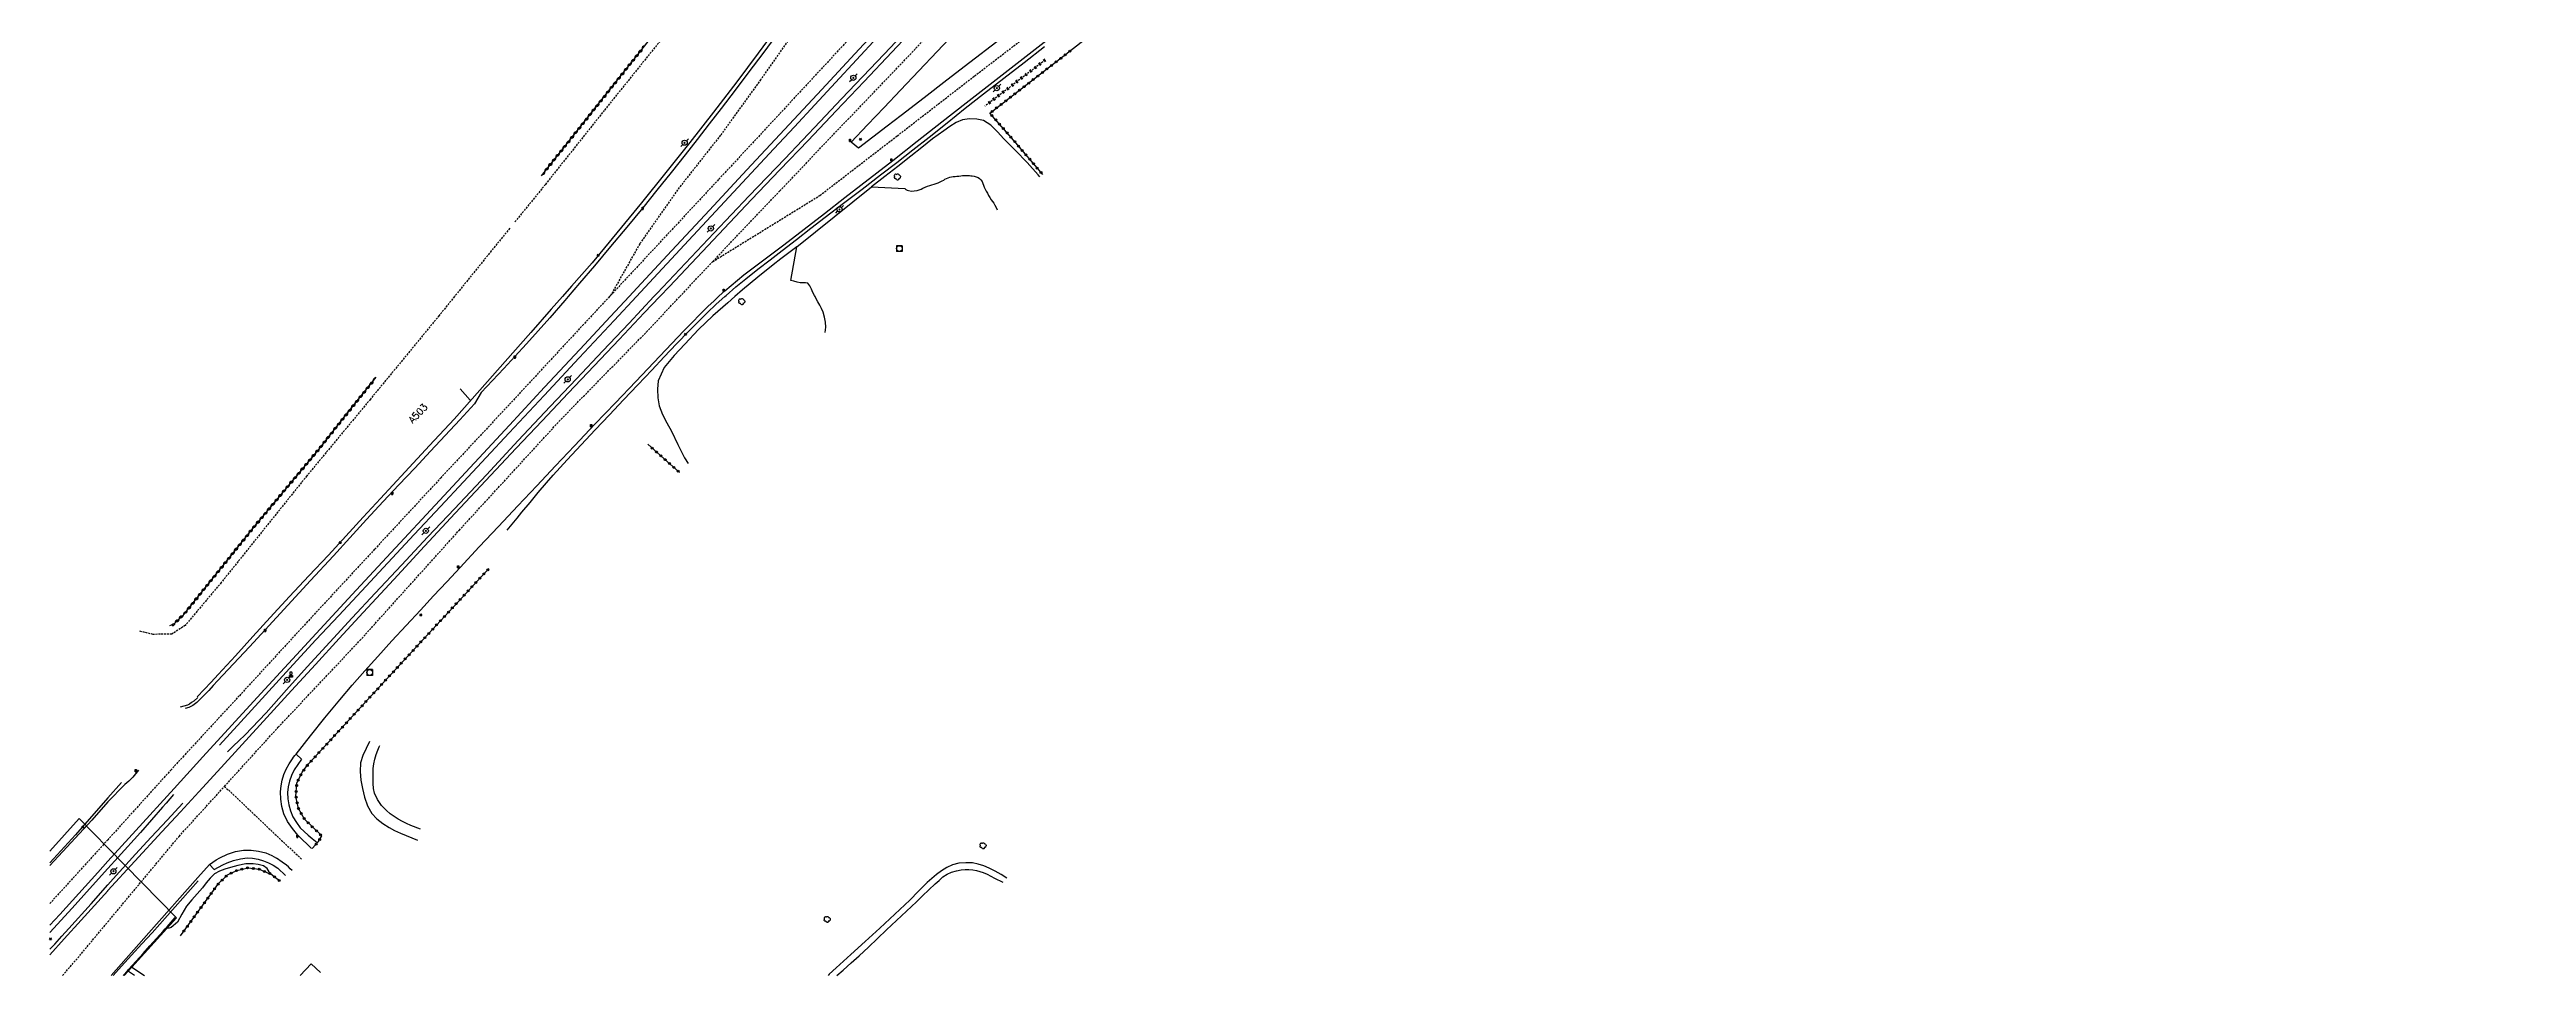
# Model space of a CAD drawing. Header units: millimetres. Extents: x 154000 to 155001, y 120000 to 121000.
# Drawn here: x 154000 to 154642, y 120000 to 120240 of the extents above; entities that cross this region are included whole.
import ezdxf
from ezdxf.enums import TextEntityAlignment as Align

# ---------------------------------------------------------------- set-up
doc = ezdxf.new("R2010")
doc.units = ezdxf.units.MM
doc.linetypes.add('DASHED', pattern=[0.75, 0.5, -0.25])
doc.layers.get('0').update_dxf_attribs({"linetype": 'CONTINUOUS'})
for name, color, linetype in [('W0001', 6, 'DASHED'), ('W0008', 7, 'CONTINUOUS'), ('W0010', 4, 'CONTINUOUS'), ('W0014', 7, 'CONTINUOUS'), ('W0017', 7, 'CONTINUOUS'), ('W0070', 7, 'DASHED'), ('W0071', 7, 'CONTINUOUS'), ('W0120', 7, 'CONTINUOUS'), ('W0211', 2, 'CONTINUOUS'), ('W0220', 5, 'DASHED'), ('W0300', 7, 'CONTINUOUS'), ('W0310', 3, 'CONTINUOUS'), ('W0323', 7, 'CONTINUOUS'), ('W0401', 7, 'CONTINUOUS'), ('W0420', 7, 'CONTINUOUS'), ('W0438', 7, 'CONTINUOUS'), ('W0473', 7, 'CONTINUOUS'), ('W0476', 7, 'CONTINUOUS'), ('W0511', 5, 'CONTINUOUS'), ('W0515', 5, 'CONTINUOUS'), ('W0850', 7, 'CONTINUOUS'), ('W0990', 7, 'CONTINUOUS')]:
    doc.layers.add(name, color=color, linetype=linetype)
doc.styles.get("Standard").update_dxf_attribs({"font": 'romans.shx', "width": 0.85})

# ---------------------------------------------------------------- blocks, each defined once
blk = doc.blocks.new('T850')
for p, q in [((-0.25, -0.15), (0, 0.32)), ((0, 0.32), (0.25, -0.15)), ((-0.25, -0.15), (0.25, -0.15))]:
    blk.add_line(p, q)
for major_axis in [(-0.106, 0.106), (-0.0354, 0.0354), (-0.0236, 0.0236)]:
    blk.add_ellipse((0, 0), major_axis=major_axis, ratio=1, start_param=3.926991, end_param=10.210176)
blk = doc.blocks.new('T420')
for p, q in [((0.75, 0.75), (-0.75, 0.75)), ((-0.75, 0.75), (-0.75, -0.75)), ((0.75, 0.75), (0.75, -0.75)), ((0.75, -0.75), (-0.75, -0.75))]:
    blk.add_line(p, q)
blk.add_ellipse((0, 0), major_axis=(-0.53, 0.53), ratio=1, start_param=3.926991, end_param=10.210176)
blk = doc.blocks.new('T300')
for p, q in [((-0.8, 0.51), (-0.86, 0.34)), ((-0.86, 0.34), (-0.86, 0.17)), ((-0.86, 0.17), (-0.74, 0.06)), ((-0.69, 0.63), (-0.8, 0.51)), ((-0.8, -0.06), (-0.74, 0.06)), ((-0.74, 0.06), (-0.69, 0.11)), ((-0.57, 0.69), (-0.69, 0.63)), ((-0.46, 0.69), (-0.57, 0.69)), ((-0.29, 0.63), (-0.46, 0.69)), ((-0.29, 0.63), (-0.17, 0.74)), ((-0.23, 0.57), (-0.29, 0.63)), ((-0.17, 0.74), (-0.06, 0.8)), ((-0.06, 0.8), (0.06, 0.8)), ((0.06, 0.8), (0.23, 0.74)), ((0.23, 0.74), (0.34, 0.63)), ((0.34, 0.63), (0.4, 0.51)), ((0.46, 0.46), (0.34, 0.46)), ((0.4, 0.51), (0.4, 0.46)), ((0.57, 0.4), (0.46, 0.46)), ((0.57, 0.4), (0.69, 0.29)), ((0.69, 0.29), (0.74, 0.17)), ((0.74, 0.06), (0.69, -0.17)), ((0.74, 0.17), (0.74, 0.06)), ((-0.8, -0.17), (-0.8, -0.06)), ((-0.8, -0.23), (-0.8, -0.17)), ((-0.74, -0.34), (-0.8, -0.23)), ((-0.69, -0.4), (-0.74, -0.34)), ((-0.51, -0.46), (-0.69, -0.4)), ((-0.4, -0.46), (-0.51, -0.46)), ((-0.4, -0.46), (-0.34, -0.46)), ((-0.34, -0.46), (-0.34, -0.4)), ((-0.34, -0.51), (-0.34, -0.46)), ((-0.29, -0.63), (-0.34, -0.51)), ((-0.17, -0.74), (-0.29, -0.63)), ((-0.06, -0.8), (-0.17, -0.74)), ((0.06, -0.8), (-0.06, -0.8)), ((0.17, -0.74), (0.06, -0.8)), ((0.23, -0.69), (0.17, -0.74)), ((0.29, -0.46), (0.23, -0.46)), ((0.29, -0.63), (0.23, -0.69)), ((0.46, -0.4), (0.29, -0.46)), ((0.34, -0.51), (0.29, -0.63)), ((0.34, -0.51), (0.34, -0.46)), ((0.57, -0.34), (0.46, -0.4)), ((0.63, -0.29), (0.57, -0.34)), ((0.69, -0.17), (0.63, -0.29))]:
    blk.add_line(p, q)
blk = doc.blocks.new('T401')
for p, q in [((-0.3, 0.3), (0, 0.3)), ((-0.3, -0.25), (-0.3, 0.3)), ((-0.3, 0.15), (0, 0.15)), ((-0.3, 0), (0, 0)), ((0, 0.3), (0, -0.25)), ((-0.3, -0.15), (0, -0.15)), ((-0.3, -0.25), (-0.3, -0.3)), ((-0.3, -0.3), (0, -0.3)), ((0, -0.3), (0, -0.25))]:
    blk.add_line(p, q)
blk = doc.blocks.new('T473')
for p, q in [((-0.166667, 0.166667), (0.166667, -0.166667)), ((-0.166667, -0.166667), (0.166667, 0.166667)), ((0.500001, 0.500001), (1.000002, 1.000002)), ((-1.000002, -1.000002), (-0.500001, -0.500001))]:
    blk.add_line(p, q)
blk.add_ellipse((0, 0), major_axis=(0.471405, 0.471405), ratio=1, start_param=5.4977871438, end_param=11.780972451)
blk = doc.blocks.new('T438')
for p, q in [((-0.4, 0.2), (0.4, 0.2)), ((-0.4, -0.2), (-0.4, 0.2)), ((0.15, 1.1), (-0.3, 1.1)), ((-0.3, 1.1), (-0.3, 0.5)), ((-0.3, 0.5), (0.15, 0.5)), ((0.3, 0.65), (0.3, 0.95)), ((0.4, 0.2), (0.4, -0.2))]:
    blk.add_line(p, q)
at = {"flags": 128}
for points in [[(-0.4, -0.2), (0.4, 0.2)], [(0.4, -0.2), (-0.4, -0.2)]]:
    blk.add_lwpolyline(points, dxfattribs=at)
for centre, major_axis, start_param, end_param in [((0.15, 0.95), (0.106, -0.106), 0.785398, 2.356194), ((0.15, 0.65), (0.106, 0.106), 3.926991, 5.497787)]:
    blk.add_ellipse(centre, major_axis=major_axis, ratio=1, start_param=start_param, end_param=end_param)
blk = doc.blocks.new('t323o')
at = {"color": 0, "linetype": 'Continuous'}
for radius in [0.25, 0.15]:
    blk.add_circle((0, 0), radius, dxfattribs=at)
blk = doc.blocks.new('t310o')
at = {"color": 0, "linetype": 'Continuous'}
for centre, start, end in [((-0.5, 0.38), 216.8699, 323.1304), ((0.5, -0.37), 36.8699, 143.1303)]:
    blk.add_arc(centre, 0.625, start, end, dxfattribs=at)
blk = doc.blocks.new('t220o')
at = {"color": 0, "linetype": 'Continuous'}
for p, q in [((-0.25, 0.25), (0.25, 0.25)), ((-0.25, -0.25), (0.25, -0.25))]:
    blk.add_line(p, q, dxfattribs=at)

msp = doc.modelspace()

# ---------------------------------------------------------------- linework, layer by layer
at = {"layer": 'W0001'}
for points in [[(154171.76, 120185.08), (154189.13, 120203.39), (154206.75, 120221.89), (154224.43, 120240.4), (154241.86, 120258.82), (154259.6, 120277.38), (154277.08, 120295.73), (154294.6, 120314.16), (154312.08, 120332.75), (154329.57, 120351.24), (154345.09, 120367.69), (154373.43, 120398), (154407.88, 120434.68), (154442.46, 120470.79), (154468.16, 120494.96), (154498.66, 120518.19), (154520.18, 120530.9), (154545.26, 120542.82), (154569.3, 120552.3), (154604.66, 120564.8), (154638.32, 120575.86)], [(154171.76, 120185.08), (154199.54, 120202.23), (154219.56, 120217.66), (154239.63, 120233.21), (154259.41, 120248.36), (154279.25, 120263.59), (154299.51, 120279.31), (154309.41, 120286.84), (154329.1, 120302.12), (154348.76, 120317.52), (154368.41, 120333.15), (154387.62, 120349.2), (154406.63, 120365.51), (154434.14, 120390.23), (154461.32, 120416.25), (154485.56, 120440.14), (154512.93, 120465.66), (154522.62, 120473.74), (154544.76, 120490.97), (154575.14, 120511.91), (154607.08, 120531.09), (154640.62, 120548.01), (154678.9, 120564.32)], [(154432, 120483.12), (154398.94, 120447.96), (154364.98, 120411.92), (154338.11, 120383.43), (154321.8, 120366), (154293.73, 120336.02), (154276.01, 120317.16), (154258.79, 120298.68), (154241.44, 120279.79), (154224.02, 120261.18), (154206.33, 120241.96), (154189.04, 120223.31), (154173.26, 120206.33), (154155.91, 120187.7), (154145.33, 120176.34)], [(154278.06, 120428.77), (154281.75, 120416.91), (154281.16, 120402.73), (154278.18, 120389.92), (154274.82, 120378.13), (154270.62, 120366.34), (154265.26, 120354.58), (154257.01, 120340.14), (154246.47, 120323.29), (154233.25, 120302.9), (154224.64, 120289.79), (154213.24, 120274.43), (154202.33, 120258.98), (154194.25, 120246.6), (154184.22, 120232.29), (154173.77, 120217.82), (154163.1, 120204.26), (154152.84, 120189.67), (154145.33, 120176.34)], [(154163.22, 120176), (154171.76, 120185.08)], [(154145.33, 120176.34), (154145.01, 120176)], [(154145.01, 120176), (154138.29, 120168.8), (154119, 120147.98), (154101.33, 120129.05), (154084.14, 120110.49), (154066.7, 120091.68), (154049.06, 120072.49), (154034.69, 120056.92)], [(154045.24, 120049.03), (154059.15, 120064.35), (154080.31, 120086.82), (154106.03, 120115.39), (154132.46, 120144.2), (154154.6, 120166.83), (154163.22, 120176)], [(154034.69, 120056.92), (154031.37, 120053.32), (154015, 120035.19)], [(154015, 120013.9), (154033.46, 120036.07), (154045.24, 120049.03)], [(154045.24, 120049.03), (154065.32, 120030.03)], [(154015, 120035.19), (154013.91, 120033.98), (154000, 120018.69)], [(154003.28, 120000), (154007.22, 120004.57), (154015, 120013.9)]]:
    msp.add_lwpolyline(points, dxfattribs=at)
at = {"layer": 'W0008'}
for points in [[(154298.68, 120335.81), (154290.23, 120326.79), (154281.79, 120317.78), (154273.35, 120308.76), (154262.33, 120296.93), (154251.33, 120285.09), (154240.34, 120273.24), (154233.37, 120265.71), (154226.4, 120258.17), (154219.44, 120250.64), (154209.74, 120240.18), (154200.04, 120229.73), (154190.34, 120219.29), (154180.63, 120208.83), (154170.92, 120198.37), (154161.21, 120187.92), (154153.24, 120179.37), (154150.1, 120176)], [(154173.24, 120176), (154173.43, 120176.18), (154174.87, 120177.5), (154179.85, 120181.62), (154185.04, 120185.5), (154190.22, 120189.38), (154195.48, 120193.48), (154200.74, 120197.58), (154206, 120201.67), (154210.14, 120204.88), (154214.28, 120208.09), (154218.42, 120211.3), (154224.78, 120216.28), (154231.14, 120221.27), (154237.49, 120226.25), (154245.26, 120232.31), (154253.03, 120238.37), (154260.81, 120244.41), (154275.44, 120255.74), (154290.1, 120267.04), (154304.75, 120278.33)], [(154158.02, 120176), (154160.52, 120178.65), (154167.62, 120186.16), (154174.73, 120193.68), (154181.85, 120201.19), (154189.15, 120208.85), (154196.46, 120216.49), (154203.77, 120224.15), (154210.97, 120231.75), (154218.17, 120239.37), (154225.37, 120246.97)], [(154245.42, 120242.07), (154238.4, 120236.67), (154232.48, 120232.1), (154226.56, 120227.53), (154220.63, 120222.96), (154216.94, 120220.14), (154213.24, 120217.32), (154209.54, 120214.49), (154207.66, 120216.06), (154211.92, 120220.55), (154216.17, 120225.05), (154220.43, 120229.54), (154229.9, 120239.5), (154239.38, 120249.46)], [(154188.38, 120243.92), (154184.73, 120239.01), (154181.16, 120234.25), (154177.57, 120229.52), (154173.95, 120224.8), (154170.85, 120220.77), (154167.73, 120216.75), (154164.6, 120212.75), (154160.96, 120208.16), (154157.3, 120203.59), (154153.61, 120199.04), (154149.47, 120194), (154145.3, 120188.99), (154141.1, 120184), (154137.27, 120179.48), (154134.29, 120176)], [(154150.1, 120176), (154145.26, 120170.82), (154137.29, 120162.26), (154128.2, 120152.48), (154119.12, 120142.7), (154110.04, 120132.92), (154099.8, 120121.9), (154089.57, 120110.89), (154079.35, 120099.86), (154071.1, 120090.94), (154062.87, 120082.01), (154054.65, 120073.07), (154047.14, 120064.88), (154039.65, 120056.69), (154032.16, 120048.48), (154022.26, 120037.61), (154015, 120029.6)], [(154015, 120021.97), (154015.03, 120022), (154022.01, 120029.62), (154029, 120037.23), (154033.8, 120042.44), (154038.59, 120047.65), (154043.38, 120052.87), (154049.79, 120059.88), (154056.2, 120066.89), (154062.61, 120073.89), (154068.78, 120080.63), (154074.96, 120087.37), (154081.14, 120094.09), (154089.09, 120102.69), (154097.06, 120111.27), (154105.04, 120119.84), (154110.3, 120125.47), (154115.56, 120131.09), (154120.83, 120136.7), (154127.57, 120143.82), (154134.31, 120150.93), (154141.05, 120158.04), (154147.54, 120164.91), (154154.03, 120171.78), (154158.02, 120176)], [(154134.29, 120176), (154133.42, 120174.98), (154129.53, 120170.51), (154126.54, 120167.13), (154123.53, 120163.77), (154120.49, 120160.44), (154117.59, 120157.32), (154114.67, 120154.22), (154111.75, 120151.12), (154110.06, 120148.18), (154106.25, 120144.09), (154102.44, 120139.99), (154098.62, 120135.9), (154094.54, 120131.56), (154090.45, 120127.22), (154086.39, 120122.87), (154082.06, 120118.18), (154077.75, 120113.48), (154073.44, 120108.78), (154067.56, 120102.38), (154061.67, 120096), (154055.77, 120089.62), (154051.67, 120085.22), (154047.55, 120080.82), (154043.45, 120076.41), (154042.3, 120075.16), (154041.14, 120073.9), (154039.99, 120072.65), (154039.02, 120071.73), (154038.05, 120070.81), (154037, 120070.02), (154035.95, 120069.45), (154035.04, 120069.23)], [(154063.79, 120057.4), (154067.54, 120062.1), (154071.28, 120066.79), (154075.1, 120071.43), (154078.34, 120075.23), (154081.62, 120078.98), (154084.94, 120082.71), (154088.6, 120086.72), (154092.3, 120090.69), (154095.99, 120094.67), (154099.42, 120098.38), (154102.84, 120102.09), (154106.28, 120105.8), (154111.27, 120111.12), (154116.27, 120116.42), (154121.28, 120121.72), (154126.16, 120126.93), (154131.05, 120132.15), (154135.95, 120137.35), (154141.25, 120142.91), (154146.56, 120148.46), (154151.88, 120154), (154158.06, 120160.56), (154164.24, 120167.12), (154170.61, 120173.49), (154172.02, 120174.84), (154173.24, 120176)], [(154022.95, 120053.23), (154021.46, 120051.38), (154020.47, 120050.38), (154019.43, 120049.49), (154015, 120045.03)], [(154015, 120045.03), (154010.81, 120040.26), (154002.21, 120030.91), (154000, 120028.5)], [(154015, 120029.6), (154012.39, 120026.71), (154002.53, 120015.8), (154000, 120013)], [(154015.86, 120000), (154025.66, 120011.08), (154038.32, 120025.4), (154041.38, 120028.76)], [(154000, 120005.34), (154003.68, 120009.46), (154008.08, 120014.35), (154015, 120021.97)]]:
    msp.add_lwpolyline(points, dxfattribs=at)
at = {"layer": 'W0010'}
for points in [[(154189.07, 120246.64), (154183.56, 120239.14), (154177.99, 120231.71), (154171.93, 120223.79), (154165.79, 120215.94), (154159.59, 120208.14), (154153.27, 120200.3), (154146.89, 120192.51), (154140.5, 120184.71), (154135.2, 120178.71), (154132.82, 120176)], [(154214.46, 120243.23), (154209.01, 120237.35), (154203.56, 120231.47), (154198.24, 120225.74), (154192.92, 120220.02), (154187.59, 120214.3), (154180.63, 120206.82), (154173.66, 120199.34), (154166.7, 120191.85), (154159.89, 120184.51), (154153.07, 120177.17), (154151.98, 120176)], [(154156.54, 120176), (154157.39, 120176.9), (154164.7, 120184.67), (154172.03, 120192.43), (154181.21, 120202.1), (154190.41, 120211.74), (154199.61, 120221.39), (154205.14, 120227.23), (154210.67, 120233.06), (154216.21, 120238.88), (154222.19, 120245.12)], [(154174.87, 120176), (154175.21, 120176.3), (154177.78, 120178.49), (154180.38, 120180.63), (154183.48, 120183.1), (154186.62, 120185.51), (154189.77, 120187.93), (154193.48, 120190.82), (154197.18, 120193.7), (154200.9, 120196.58), (154205.68, 120200.23), (154210.48, 120203.88), (154215.27, 120207.54), (154219.46, 120210.8), (154223.64, 120214.08), (154227.82, 120217.36), (154232.53, 120221.08), (154237.23, 120224.81), (154241.94, 120228.53), (154247.19, 120232.63), (154252.45, 120236.72), (154257.71, 120240.81)], [(154132.82, 120176), (154129.9, 120172.7), (154124.59, 120166.69), (154117.99, 120159.19), (154111.38, 120151.7), (154104.72, 120144.26), (154098.4, 120137.37), (154092.02, 120130.53), (154085.66, 120123.67), (154081.16, 120118.78), (154076.67, 120113.89), (154072.18, 120109), (154067.12, 120103.62), (154062.06, 120098.23), (154057.03, 120092.82), (154052.54, 120087.88), (154048.08, 120082.91), (154043.57, 120077.99), (154041.77, 120076.08), (154039.95, 120074.18), (154038.14, 120072.28)], [(154151.98, 120176), (154146.25, 120169.84), (154137.16, 120160.11), (154128.07, 120150.39), (154118.98, 120140.66), (154113.05, 120134.3), (154107.14, 120127.95), (154101.22, 120121.6), (154094.4, 120114.29), (154087.58, 120106.98), (154080.76, 120099.67), (154074.84, 120093.33), (154068.92, 120086.99), (154063.03, 120080.62), (154059.43, 120076.68), (154055.84, 120072.73), (154052.25, 120068.79), (154049.49, 120065.77), (154046.72, 120062.76), (154043.95, 120059.74)], [(154045.99, 120057.98), (154047.49, 120059.43), (154049, 120060.88), (154050.49, 120062.34), (154056, 120068.11), (154061.32, 120074.07), (154066.65, 120080.02), (154072.5, 120086.39), (154078.36, 120092.74), (154084.24, 120099.08), (154091.08, 120106.4), (154097.96, 120113.7), (154104.83, 120121), (154113.11, 120129.83), (154121.38, 120138.66), (154129.67, 120147.48), (154136.46, 120154.7), (154143.27, 120161.91), (154150.07, 120169.12), (154156.54, 120176)], [(154118.48, 120115.41), (154119.76, 120116.98), (154121.04, 120118.54), (154122.32, 120120.1), (154124.43, 120122.66), (154126.54, 120125.22), (154128.69, 120127.75), (154130.45, 120129.74), (154132.23, 120131.72), (154134.02, 120133.68), (154137.65, 120137.61), (154141.32, 120141.49), (154144.99, 120145.37), (154148.65, 120149.23), (154152.32, 120153.09), (154155.99, 120156.94), (154159.19, 120160.34), (154162.39, 120163.74), (154165.63, 120167.09), (154167.95, 120169.45), (154170.3, 120171.78), (154172.69, 120174.06), (154174.87, 120176)], [(154037.25, 120071.1), (154036.71, 120070.73), (154036.17, 120070.36), (154035.62, 120070.04), (154033.72, 120069.56)], [(154038.35, 120072.04), (154037.25, 120071.1)], [(154018.56, 120050.04), (154015, 120046.02)], [(154015, 120046.02), (154006.58, 120036.5), (154000, 120029.16)], [(154032.02, 120046.93), (154031.08, 120045.82), (154030.13, 120044.71), (154029.18, 120043.61), (154023.46, 120037.09), (154017.65, 120030.65), (154015, 120027.72)], [(154015, 120023.5), (154016.37, 120025.05), (154022.15, 120031.45), (154026.23, 120035.86), (154030.34, 120040.24), (154034.45, 120044.63)], [(154015, 120027.72), (154011.83, 120024.21), (154005.74, 120017.47), (154000, 120011.14)], [(154000, 120006.78), (154001.23, 120008.13), (154003.07, 120010.15), (154004.89, 120012.16), (154010.65, 120018.59), (154015, 120023.5)], [(154016.37, 120000), (154018.52, 120002.41), (154021.16, 120005.3), (154023.82, 120008.17), (154026.47, 120011.06), (154030.47, 120015.52), (154034.45, 120020.02), (154038.42, 120024.51)], [(154018.95, 120000), (154020.06, 120001.22), (154020.36, 120001.54), (154024.16, 120005.74), (154025.88, 120007.65), (154027.6, 120009.56), (154029.31, 120011.47), (154029.85, 120012.07), (154030.37, 120012.65), (154031.43, 120013.84), (154032.49, 120015.02)]]:
    msp.add_lwpolyline(points, dxfattribs=at)
at = {"layer": 'W0014'}
for points in [[(154067.79, 120032.88), (154066.69, 120034.03), (154065.45, 120035.19), (154064.28, 120036.39), (154062.86, 120038.11), (154061.6, 120039.96), (154060.65, 120041.93), (154060.11, 120043.78), (154059.82, 120045.72), (154059.77, 120047.65), (154059.91, 120049.14), (154060.19, 120050.63), (154060.62, 120052.07), (154061.22, 120053.49), (154061.98, 120054.87), (154062.84, 120056.17), (154063.15, 120056.59), (154063.47, 120057), (154063.79, 120057.4)], [(154063.79, 120057.4), (154065.15, 120056.06), (154064.23, 120054.68), (154063.32, 120053.3), (154062.57, 120051.85), (154062.08, 120050.4), (154061.75, 120048.9), (154061.59, 120047.4), (154061.64, 120045.82), (154061.89, 120044.24), (154062.31, 120042.72), (154062.98, 120041.16), (154063.86, 120039.67), (154064.88, 120038.31), (154065.85, 120037.31), (154066.9, 120036.39), (154067.96, 120035.48), (154069.23, 120034.45)], [(154041.38, 120028.76), (154042.24, 120029.37), (154043.1, 120029.98), (154043.99, 120030.52), (154045.97, 120031.45), (154048.07, 120032.13), (154050.2, 120032.49), (154052.12, 120032.5), (154054.07, 120032.25), (154055.93, 120031.76), (154057.51, 120031.11), (154058.75, 120030.43)], [(154041.38, 120028.76), (154042.54, 120027.44), (154043.65, 120028.05), (154044.77, 120028.66), (154045.91, 120029.19), (154047.6, 120029.8), (154049.34, 120030.26), (154051.1, 120030.46), (154052.52, 120030.38), (154053.95, 120030.14), (154055.34, 120029.75), (154056.63, 120029.23), (154057.87, 120028.56), (154059.06, 120027.82), (154061.04, 120025.89)], [(154062.74, 120027.21), (154062.26, 120027.67), (154061.78, 120028.13), (154061.29, 120028.57), (154060.93, 120028.86), (154060.56, 120029.13), (154060.19, 120029.4), (154058.75, 120030.43)], [(154021.92, 120000), (154020.06, 120001.22)], [(154021.21, 120002.15), (154024.5, 120000)]]:
    msp.add_lwpolyline(points, dxfattribs=at)
at = {"layer": 'W0017'}
for points in [[(154082.84, 120060.67), (154081.96, 120058.83), (154081.08, 120056.99), (154080.5, 120055.1), (154080.36, 120052.91), (154080.58, 120050.67), (154081, 120048.48), (154081.56, 120046.2), (154082.33, 120043.97), (154083.46, 120041.99), (154084.74, 120040.63), (154086.26, 120039.44), (154087.87, 120038.38), (154089.32, 120037.57), (154090.84, 120036.86), (154095.24, 120035.04)], [(154096.02, 120037.94), (154093.55, 120038.88), (154092.44, 120039.38), (154091.34, 120039.91), (154090.28, 120040.5), (154089.19, 120041.18), (154088.14, 120041.93), (154087.18, 120042.76), (154085.95, 120044.1), (154084.89, 120045.61), (154084.15, 120047.23), (154083.88, 120048.48), (154083.78, 120049.78), (154083.74, 120051.1), (154083.72, 120052.36), (154083.76, 120053.62), (154083.9, 120054.87), (154084.17, 120056.07), (154084.54, 120057.25), (154084.96, 120058.41), (154085.13, 120058.83), (154085.31, 120059.24), (154085.49, 120059.65)], [(154070.08, 120000.75), (154067.68, 120003.02), (154064.87, 120000)]]:
    msp.add_lwpolyline(points, dxfattribs=at)
at = {"layer": 'W0070'}
for points in [[(154259.1, 120385.57), (154245.64, 120363.88), (154232.4, 120343.08), (154219.02, 120323.26), (154203.51, 120302.01), (154188.22, 120281.03), (154173.58, 120261.74), (154158.62, 120242.88), (154143.66, 120224.28), (154128.39, 120205.07), (154120.41, 120195.25)], [(154119.15, 120193.71), (154114.38, 120187.84), (154104.82, 120176)], [(154104.82, 120176), (154100.87, 120171.09), (154083.03, 120149.4), (154066.57, 120129.53), (154044.39, 120101.87), (154035.05, 120090.76), (154031.61, 120088.51), (154026.74, 120088.43), (154023.24, 120089.24)]]:
    msp.add_lwpolyline(points, dxfattribs=at)
at = {"layer": 'W0071'}
for points in [[(154247.98, 120025.22), (154246.48, 120026.14), (154244.98, 120027.06), (154243.42, 120027.85), (154242, 120028.42), (154240.54, 120028.88), (154239.05, 120029.17), (154237.33, 120029.24), (154235.58, 120029.09), (154233.92, 120028.68), (154232.46, 120028.01), (154231.07, 120027.13), (154229.73, 120026.17), (154227.31, 120024.12), (154225.08, 120021.82), (154222.84, 120019.53), (154220.26, 120017.1), (154217.67, 120014.69), (154215.06, 120012.29), (154211.31, 120008.85), (154207.54, 120005.42), (154203.77, 120001.99), (154201.98, 120000.31), (154201.65, 120000)], [(154203.93, 120000), (154205.54, 120001.42), (154207.64, 120003.26), (154209.72, 120005.12), (154212.11, 120007.35), (154214.47, 120009.6), (154216.83, 120011.85), (154219.4, 120014.27), (154221.98, 120016.69), (154224.55, 120019.11), (154226.16, 120020.66), (154227.77, 120022.21), (154229.42, 120023.72), (154230.41, 120024.65), (154231.41, 120025.55), (154232.5, 120026.29), (154233.66, 120026.79), (154234.9, 120027.14), (154236.16, 120027.37), (154237.17, 120027.46), (154238.18, 120027.48), (154239.19, 120027.4), (154240.09, 120027.22), (154240.98, 120026.96), (154241.85, 120026.66), (154242.85, 120026.24), (154243.82, 120025.75), (154244.79, 120025.25), (154245.52, 120024.89), (154246.25, 120024.52), (154246.97, 120024.16)]]:
    msp.add_lwpolyline(points, dxfattribs=at)
at = {"layer": 'W0120'}
for points in [[(154000, 120032.22), (154007.57, 120040.68), (154015, 120033.1)], [(154015, 120033.1), (154032.82, 120014.92), (154021.21, 120002.15), (154019.26, 120000)]]:
    msp.add_lwpolyline(points, dxfattribs=at)
at = {"layer": 'W0211'}
for points in [[(154256.55, 120207.02), (154256.11, 120207.58), (154253.26, 120210.8), (154250.27, 120213.91), (154247.19, 120216.92), (154245.53, 120218.69), (154243.85, 120220.44), (154241.94, 120221.63), (154240.19, 120222.03), (154238.3, 120222.1), (154236.51, 120221.85), (154234.82, 120221.13), (154233.22, 120220.06), (154231.65, 120218.95), (154228.74, 120216.87), (154225.92, 120214.64), (154223.12, 120212.4), (154219.72, 120209.76), (154216.33, 120207.11), (154212.94, 120204.46)], [(154193.53, 120188.93), (154191.48, 120187.36), (154189.44, 120185.79), (154187.4, 120184.21), (154183.42, 120181.02), (154179.49, 120177.77), (154177.46, 120176)], [(154177.46, 120176), (154175.65, 120174.42), (154171.8, 120170.99), (154168.04, 120167.45), (154164.54, 120163.7), (154161.78, 120160.7), (154159.18, 120157.58), (154157.63, 120154.13), (154157.41, 120152.01), (154157.51, 120149.79), (154157.88, 120147.65), (154158.71, 120145.4), (154159.89, 120143.24), (154161.08, 120141.1), (154162.76, 120137.65), (154164.48, 120134.22), (154165.37, 120132.77)], [(154057.02, 120026.39), (154056.79, 120026.87), (154056.57, 120027.34), (154056.3, 120027.76), (154055.3, 120028.43), (154054, 120028.76), (154052.7, 120028.93), (154050.73, 120028.93), (154048.73, 120028.55), (154046.79, 120028), (154045.36, 120027.56), (154043.95, 120027.02), (154042.67, 120026.31), (154041.52, 120025.24), (154040.51, 120023.98), (154039.51, 120022.71), (154038.12, 120021.15), (154036.73, 120019.59), (154035.39, 120017.99), (154034.17, 120015.92), (154033.01, 120013.81), (154031.37, 120012.42), (154030.88, 120012.28), (154030.37, 120012.17), (154029.85, 120012.07)]]:
    msp.add_lwpolyline(points, dxfattribs=at)
at = {"layer": 'W0220'}
msp.add_lwpolyline([(154257.89, 120237.3), (154242.27, 120225.34)], dxfattribs=at)
at = {"layer": 'W0310'}
for points in [[(154127.36, 120207.31), (154133.66, 120215.23), (154144.77, 120229.23), (154152.75, 120239.29), (154160.71, 120249.36), (154168.63, 120259.48), (154177.86, 120271.38), (154187.03, 120283.33), (154196.06, 120295.39), (154203.43, 120305.47), (154210.7, 120315.63), (154217.84, 120325.88), (154222.61, 120332.9), (154224.16, 120335.22), (154227.32, 120339.96), (154231.98, 120347.07), (154237.25, 120355.33), (154242.45, 120363.65), (154247.64, 120371.96)], [(154034.66, 120093.55), (154052.6, 120115.92), (154069.65, 120136.39), (154076.88, 120145.51), (154084.57, 120155.12)], [(154031.1, 120090.7), (154031.53, 120090.92), (154031.96, 120091.14), (154032.39, 120091.37), (154034.66, 120093.55)]]:
    msp.add_lwpolyline(points, dxfattribs=at)
at = {"layer": 'W0323'}
for points in [[(154257.33, 120207.61), (154249.78, 120216.46), (154243.6, 120223.57), (154264.09, 120239.43), (154283.17, 120254.46)], [(154154.96, 120137.7), (154163.17, 120130.42)], [(154067.98, 120032.94), (154069.61, 120034.7), (154070.43, 120036.19), (154065.94, 120040.53), (154064.41, 120043.29), (154063.75, 120046.41), (154063.98, 120049.82), (154065.36, 120052.75), (154067.02, 120054.84), (154076.36, 120065), (154087.17, 120076.76), (154107.75, 120099.05), (154113.74, 120105.51)], [(154033.84, 120010.32), (154043.77, 120023.93), (154046.01, 120026.08), (154048.41, 120027.23), (154051.35, 120027.91), (154054.19, 120027.53), (154057.02, 120026.39), (154057.22, 120026.31), (154059.54, 120024.5)]]:
    msp.add_lwpolyline(points, dxfattribs=at)
at = {"layer": 'W0476'}
msp.add_lwpolyline([(154108.91, 120149.18), (154106.29, 120152.05)], dxfattribs=at)
at = {"layer": 'W0511'}
msp.add_lwpolyline([(154192, 120180.2), (154193.53, 120188.93), (154212.9, 120204.47), (154212.94, 120204.46), (154221.52, 120203.99)], dxfattribs=at)
at = {"layer": 'W0515'}
for points in [[(154221.52, 120203.99), (154221.85, 120203.8), (154222.18, 120203.62), (154222.52, 120203.48), (154223.24, 120203.36), (154224, 120203.39), (154224.74, 120203.52), (154225.25, 120203.68), (154225.75, 120203.88), (154226.26, 120204.1), (154226.84, 120204.35), (154227.43, 120204.6), (154228.02, 120204.83), (154228.57, 120204.99), (154229.13, 120205.13), (154229.67, 120205.3), (154230.21, 120205.51), (154230.75, 120205.76), (154231.27, 120206.02), (154231.62, 120206.22), (154231.96, 120206.42), (154232.31, 120206.61), (154232.75, 120206.78), (154233.2, 120206.92), (154233.65, 120207.03), (154234.11, 120207.1), (154234.56, 120207.15), (154235.02, 120207.19), (154235.53, 120207.25), (154236.03, 120207.31), (154236.53, 120207.35), (154236.98, 120207.37), (154237.44, 120207.37), (154237.89, 120207.36), (154238.27, 120207.35), (154238.64, 120207.32), (154239.02, 120207.28), (154239.54, 120207.2), (154240.06, 120207.09), (154240.53, 120206.89), (154240.92, 120206.6), (154241.26, 120206.23), (154241.56, 120205.83), (154241.79, 120205.36), (154241.96, 120204.85), (154242.14, 120204.34), (154242.4, 120203.82), (154242.67, 120203.31), (154242.95, 120202.81), (154243.27, 120202.24), (154243.61, 120201.67), (154243.96, 120201.11), (154244.28, 120200.65), (154244.61, 120200.2), (154244.92, 120199.73), (154245.21, 120199.08), (154245.44, 120198.46)], [(154198.3, 120176), (154198.16, 120176.24), (154197.73, 120177.02), (154197.35, 120177.93), (154196.95, 120178.83), (154196.38, 120179.44), (154195.79, 120179.57), (154195.12, 120179.56), (154194.45, 120179.58), (154193.63, 120179.75), (154192.82, 120179.98), (154192, 120180.2)], [(154200.89, 120166.68), (154200.9, 120166.72), (154201.08, 120168.09), (154201.01, 120169.38), (154200.74, 120170.68), (154200.35, 120171.94), (154199.96, 120172.87), (154199.49, 120173.78), (154199, 120174.68), (154198.59, 120175.46), (154198.3, 120176)]]:
    msp.add_lwpolyline(points, dxfattribs=at)

# ---------------------------------------------------------------- block references
at = {"layer": 'W0220', "rotation": 217.4380293940223}
for p in [(154252.99, 120233.55), (154254.18, 120234.46), (154255.38, 120235.37), (154256.57, 120236.28), (154257.76, 120237.2), (154244.66, 120227.16), (154245.85, 120228.08), (154247.04, 120228.99), (154248.23, 120229.9), (154249.42, 120230.81), (154250.61, 120231.72), (154251.8, 120232.64), (154243.47, 120226.25)]:
    msp.add_blockref('t220o', p, dxfattribs=at)
at = {"layer": 'W0300', "rotation": 359.9999899820874}
for p in [(154219.68, 120207.01), (154179.33, 120174.68), (154241.86, 120033.6), (154201.47, 120014.52)]:
    msp.add_blockref('T300', p, dxfattribs=at)
at = {"layer": 'W0310'}
for p, rotation in [((154153.47, 120240.21), 51.66836901741589), ((154147.88, 120233.15), 51.56940987032152), ((154148.81, 120234.33), 51.56940987032152), ((154149.74, 120235.5), 51.56940987032152), ((154150.68, 120236.68), 51.56940987032152), ((154151.61, 120237.85), 51.56940987032152), ((154152.54, 120239.03), 51.56940987032152), ((154143.22, 120227.28), 51.58904755228161), ((154144.15, 120228.45), 51.58904755228161), ((154145.08, 120229.63), 51.56940987032152), ((154146.01, 120230.8), 51.56940987032152), ((154146.95, 120231.98), 51.56940987032152), ((154137.63, 120220.23), 51.58904755228161), ((154138.56, 120221.4), 51.58904755228161), ((154139.49, 120222.58), 51.58904755228161), ((154140.42, 120223.75), 51.58904755228161), ((154141.35, 120224.93), 51.58904755228161), ((154142.29, 120226.1), 51.58904755228161), ((154132.96, 120214.35), 51.44534262978443), ((154133.9, 120215.52), 51.58904755228161), ((154134.83, 120216.7), 51.58904755228161), ((154135.76, 120217.88), 51.58904755228161), ((154136.69, 120219.05), 51.58904755228161), ((154128.29, 120208.49), 51.44534262978443), ((154129.22, 120209.66), 51.44534262978443), ((154130.16, 120210.83), 51.44534262978443), ((154131.09, 120212), 51.44534262978443), ((154132.03, 120213.18), 51.44534262978443), ((154080.97, 120150.62), 51.33583222127766), ((154081.9, 120151.79), 51.33583222127766), ((154082.84, 120152.96), 51.33583222127766), ((154083.78, 120154.13), 51.33583222127766), ((154075.35, 120143.58), 51.61255777110269), ((154076.28, 120144.76), 51.61255777110269), ((154077.22, 120145.93), 51.33583222127766), ((154078.15, 120147.11), 51.33583222127766), ((154079.09, 120148.28), 51.33583222127766), ((154080.03, 120149.45), 51.33583222127766), ((154070.69, 120137.71), 51.61255777110269), ((154071.63, 120138.88), 51.61255777110269), ((154072.56, 120140.06), 51.61255777110269), ((154073.49, 120141.23), 51.61255777110269), ((154074.42, 120142.41), 51.61255777110269), ((154064.97, 120130.77), 50.19910885592358), ((154065.93, 120131.92), 50.19910885592358), ((154066.89, 120133.07), 50.19910885592358), ((154067.85, 120134.22), 50.19910885592358), ((154068.81, 120135.38), 50.19910885592358), ((154069.76, 120136.53), 51.61255777110269), ((154059.2, 120123.85), 50.19910885592358), ((154060.16, 120125), 50.19910885592358), ((154061.12, 120126.16), 50.19910885592358), ((154062.08, 120127.31), 50.19910885592358), ((154063.04, 120128.46), 50.19910885592358), ((154064.01, 120129.61), 50.19910885592358), ((154054.4, 120118.09), 50.19910885592358), ((154055.36, 120119.24), 50.19910885592358), ((154056.32, 120120.39), 50.19910885592358), ((154057.28, 120121.55), 50.19910885592358), ((154058.24, 120122.7), 50.19910885592358), ((154048.73, 120111.1), 51.27434926283716), ((154049.67, 120112.27), 51.27434926283716), ((154050.61, 120113.44), 51.27434926283716), ((154051.55, 120114.61), 51.27434926283716), ((154052.49, 120115.78), 51.27434926283716), ((154053.44, 120116.94), 50.19910885592358), ((154044.04, 120105.25), 51.27434926283716), ((154044.98, 120106.42), 51.27434926283716), ((154045.92, 120107.59), 51.27434926283716), ((154046.86, 120108.76), 51.27434926283716), ((154047.79, 120109.93), 51.27434926283716), ((154038.41, 120098.23), 51.27434926283716), ((154039.35, 120099.4), 51.27434926283716), ((154040.29, 120100.57), 51.27434926283716), ((154041.22, 120101.74), 51.27434926283716), ((154042.16, 120102.91), 51.27434926283716), ((154043.1, 120104.08), 51.27434926283716), ((154033.5, 120092.44), 43.91810399049016), ((154034.58, 120093.48), 43.91810399049016), ((154035.59, 120094.72), 51.27434926283716), ((154036.53, 120095.89), 51.27434926283716), ((154037.47, 120097.06), 51.27434926283716), ((154032.42, 120091.4), 43.91810399049016)]:
    msp.add_blockref('t310o', p, dxfattribs=dict(at, rotation=rotation))
at = {"layer": 'W0323'}
for p, rotation in [((154257.21, 120234.1), 37.73902117886845), ((154258.39, 120235.01), 37.73902117886845), ((154259.58, 120235.93), 37.73902117886845), ((154260.76, 120236.85), 37.73902117886845), ((154261.95, 120237.77), 37.73902117886845), ((154263.14, 120238.69), 37.73902117886845), ((154264.32, 120239.61), 38.24359314924008), ((154248.9, 120227.67), 37.73902117886845), ((154250.09, 120228.59), 37.73902117886845), ((154251.28, 120229.51), 37.73902117886845), ((154252.46, 120230.42), 37.73902117886845), ((154253.65, 120231.34), 37.73902117886845), ((154254.83, 120232.26), 37.73902117886845), ((154256.02, 120233.18), 37.73902117886845), ((154244.12, 120222.97), 130.9855230205926), ((154244.16, 120224), 37.73902117886845), ((154245.11, 120221.83), 130.9855230205926), ((154245.34, 120224.92), 37.73902117886845), ((154246.09, 120220.7), 130.9855230205926), ((154246.53, 120225.83), 37.73902117886845), ((154247.72, 120226.75), 37.73902117886845), ((154247.08, 120219.57), 130.9855230205926), ((154248.06, 120218.44), 130.9855230205926), ((154249.04, 120217.3), 130.9855230205926), ((154250.03, 120216.17), 130.470469361667), ((154251, 120215.03), 130.470469361667), ((154251.97, 120213.89), 130.470469361667), ((154252.95, 120212.75), 130.470469361667), ((154253.92, 120211.6), 130.470469361667), ((154254.89, 120210.46), 130.470469361667), ((154255.87, 120209.32), 130.470469361667), ((154256.84, 120208.18), 130.470469361667), ((154156.08, 120136.71), 318.4048331256581), ((154157.21, 120135.71), 318.4048331256581), ((154158.33, 120134.71), 318.4048331256581), ((154159.45, 120133.72), 318.4048331256581), ((154160.57, 120132.72), 318.4048331256581), ((154161.69, 120131.73), 318.4048331256581), ((154162.82, 120130.73), 318.4048331256581), ((154113.45, 120105.19), 47.15206469400405), ((154108.35, 120099.69), 47.15206469400405), ((154109.37, 120100.79), 47.15206469400405), ((154110.39, 120101.89), 47.15206469400405), ((154111.41, 120102.99), 47.15206469400405), ((154112.43, 120104.09), 47.15206469400405), ((154102.24, 120093.08), 47.27854896435337), ((154103.26, 120094.18), 47.27854896435337), ((154104.28, 120095.28), 47.27854896435337), ((154105.29, 120096.39), 47.27854896435337), ((154106.31, 120097.49), 47.27854896435337), ((154107.33, 120098.59), 47.27854896435337), ((154096.14, 120086.47), 47.27854896435337), ((154097.15, 120087.57), 47.27854896435337), ((154098.17, 120088.67), 47.27854896435337), ((154099.19, 120089.77), 47.27854896435337), ((154100.21, 120090.88), 47.27854896435337), ((154101.22, 120091.98), 47.27854896435337), ((154090.03, 120079.86), 47.27854896435337), ((154091.05, 120080.96), 47.27854896435337), ((154092.06, 120082.06), 47.27854896435337), ((154093.08, 120083.16), 47.27854896435337), ((154094.1, 120084.26), 47.27854896435337), ((154095.12, 120085.37), 47.27854896435337), ((154083.93, 120073.24), 47.42322155822951), ((154084.95, 120074.34), 47.42322155822951), ((154085.96, 120075.45), 47.42322155822951), ((154086.98, 120076.55), 47.42322155822951), ((154087.99, 120077.65), 47.27854896435337), ((154089.01, 120078.75), 47.27854896435337), ((154077.84, 120066.61), 47.42322155822951), ((154078.86, 120067.71), 47.42322155822951), ((154079.87, 120068.82), 47.42322155822951), ((154080.89, 120069.92), 47.42322155822951), ((154081.9, 120071.03), 47.42322155822951), ((154082.92, 120072.13), 47.42322155822951), ((154072.77, 120061.09), 47.40562536126966), ((154073.78, 120062.19), 47.40562536126966), ((154074.8, 120063.3), 47.40562536126966), ((154075.81, 120064.4), 47.40562536126966), ((154076.83, 120065.5), 47.42322155822951), ((154066.7, 120054.44), 51.53490331931518), ((154067.69, 120055.57), 47.40562536126966), ((154068.71, 120056.67), 47.40562536126966), ((154069.72, 120057.77), 47.40562536126966), ((154070.74, 120058.88), 47.40562536126966), ((154071.75, 120059.98), 47.40562536126966), ((154063.84, 120047.72), 86.19261442986551), ((154063.94, 120049.22), 86.19261442986551), ((154064.36, 120050.63), 64.68495529224654), ((154065, 120051.99), 64.68495529224654), ((154065.77, 120053.26), 51.53490331931518), ((154063.79, 120046.23), 101.8341469619122), ((154064.1, 120044.76), 101.8341469619122), ((154064.41, 120043.29), 101.8341469619122), ((154065.14, 120041.98), 119.1163471179585), ((154065.87, 120040.67), 119.1163471179585), ((154066.91, 120039.6), 135.9406796007736), ((154067.98, 120038.56), 135.9406796007736), ((154069.06, 120037.51), 135.9406796007736), ((154069.9, 120035.23), 61.02391907561221), ((154070.14, 120036.47), 135.9406796007736), ((154069, 120034.04), 47.16618356188476), ((154042.68, 120022.44), 53.87583146579256), ((154043.56, 120023.65), 53.87583146579256), ((154044.6, 120024.73), 43.84148388717171), ((154045.68, 120025.77), 43.84148388717171), ((154046.95, 120026.53), 25.61229469470884), ((154048.31, 120027.18), 25.61229469470884), ((154049.76, 120027.54), 12.91203757339351), ((154051.22, 120027.88), 12.91203757339351), ((154052.71, 120027.73), 352.4701872975656), ((154054.19, 120027.53), 338.0729037939572), ((154055.58, 120026.97), 338.0729037939572), ((154056.98, 120026.41), 338.0729037939572), ((154058.2, 120025.55), 322.094467887038), ((154059.38, 120024.63), 322.094467887038), ((154038.26, 120016.38), 53.87583146579256), ((154039.14, 120017.59), 53.87583146579256), ((154040.03, 120018.8), 53.87583146579256), ((154040.91, 120020.01), 53.87583146579256), ((154041.8, 120021.23), 53.87583146579256), ((154034.72, 120011.53), 53.87583146579256), ((154035.61, 120012.74), 53.87583146579256), ((154036.49, 120013.96), 53.87583146579256), ((154037.37, 120015.17), 53.87583146579256)]:
    msp.add_blockref('t323o', p, dxfattribs=dict(at, rotation=rotation))
at = {"layer": 'W0401', "rotation": 359.9999899820874}
for p in [(154207.49, 120216.48), (154218.21, 120211.41), (154153.74, 120198.89), (154174.74, 120177.65), (154120.64, 120160.38), (154140.43, 120142.51), (154088.83, 120124.99), (154105.93, 120105.94), (154055.92, 120089.48), (154022.39, 120053.07), (154064.28, 120036.11)]:
    msp.add_blockref('T401', p, dxfattribs=at)
at = {"layer": 'W0420'}
msp.add_blockref('T420', (154220.13, 120188.45), dxfattribs=at)
at = {"layer": 'W0420', "rotation": 359.9999899820874}
msp.add_blockref('T420', (154082.87, 120078.55), dxfattribs=at)
at = {"layer": 'W0438', "rotation": 359.9999899820874}
msp.add_blockref('T438', (154062.44, 120077.54), dxfattribs=at)
at = {"layer": 'W0473', "rotation": 359.9999899820874}
for p in [(154208.21, 120232.73), (154245.41, 120230.05), (154164.48, 120215.89), (154204.63, 120198.62), (154171.29, 120193.67), (154134.18, 120154.54), (154097.41, 120115.27), (154061.47, 120076.64), (154016.44, 120027.01)]:
    msp.add_blockref('T473', p, dxfattribs=at)
at = {"layer": 'W0850'}
msp.add_blockref('T850', (154210.04, 120216.78), dxfattribs=at)
at = {"layer": 'W0850', "rotation": 359.9999899820874}
for p in [(154142.09, 120186.69), (154164.73, 120166.2), (154075.24, 120112.19), (154096.09, 120093.45), (154008.49, 120038.52), (154000.14, 120009.46)]:
    msp.add_blockref('T850', p, dxfattribs=at)

# ---------------------------------------------------------------- texts
at = {"layer": 'W0990'}
msp.add_text('A503', height=1.75, rotation=46.40004, dxfattribs=at).set_placement((154095.37, 120145.73), align=Align.MIDDLE_CENTER)

doc.saveas('drawing.dxf')
